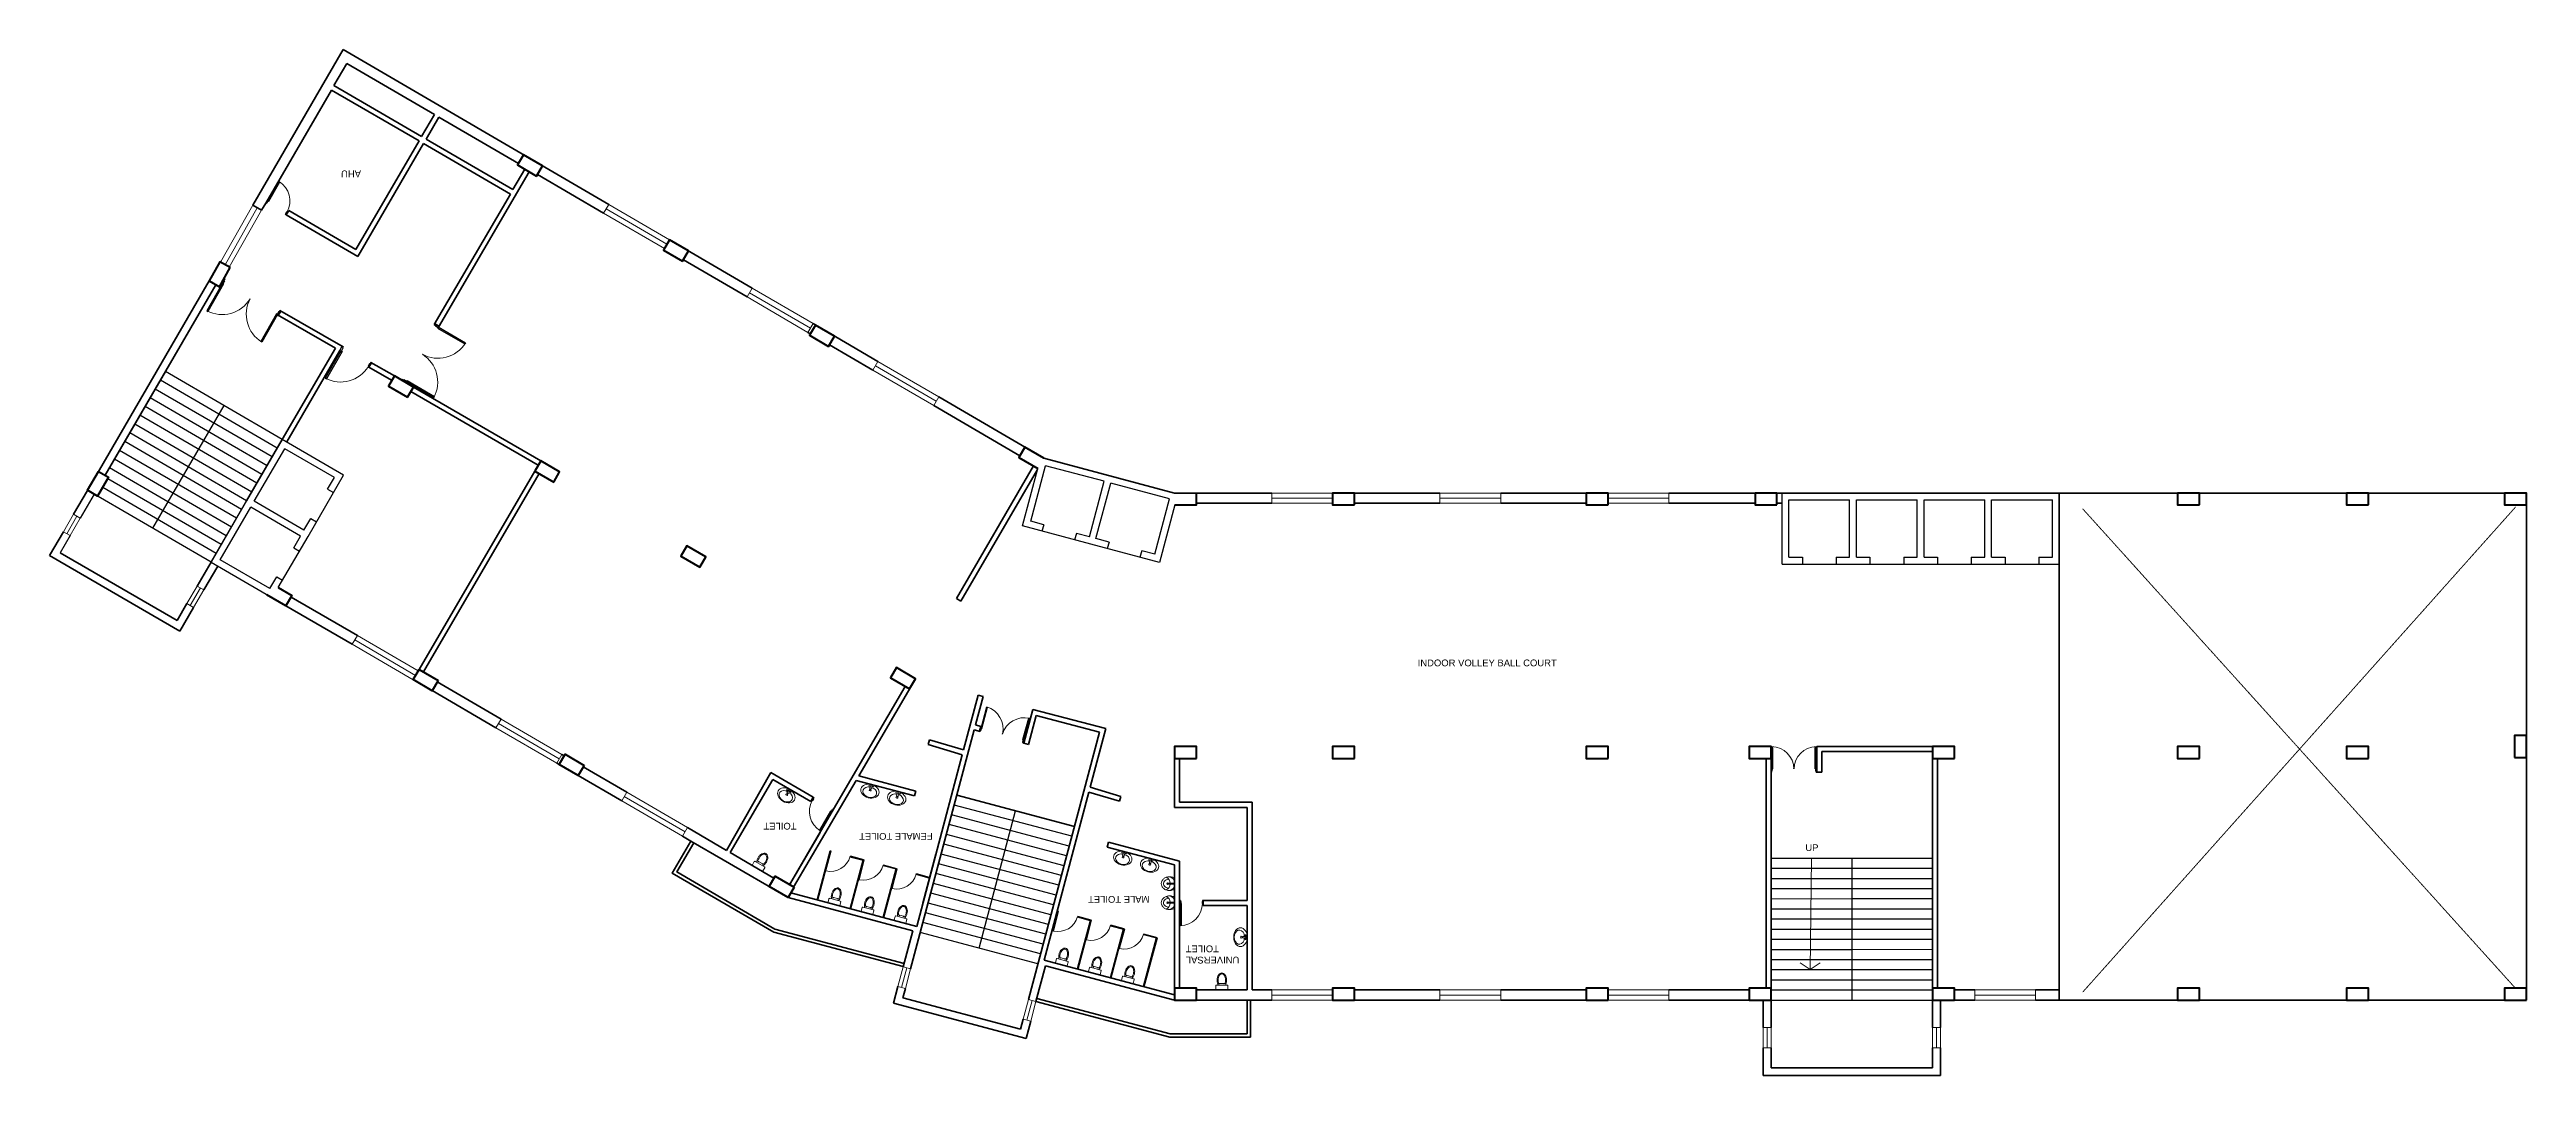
# Model space of a CAD drawing. Header units: millimetres. Extents: x 3079 to 579737, y 1565 to 1161826.
# Drawn here: x 3079 to 76365, y 583677 to 614027 of the extents above; entities that cross this region are included whole.
import ezdxf

# ---------------------------------------------------------------- set-up
doc = ezdxf.new("R2010")
doc.units = ezdxf.units.MM
doc.linetypes.add('DASHED2', pattern=[9.525, 6.35, -3.175])
for name, color, linetype, lineweight in [('1', 7, 'Continuous', 35), ('A_COL', 250, 'Continuous', 40), ('A_ELE1', 250, 'Continuous', 20), ('A_WIN-DOR', 250, 'Continuous', 30), ('ABOVE', 252, 'DASHED2', 9), ('DOOR', 250, 'Continuous', 15), ('IG-Area', 250, 'Continuous', 30), ('partition', 253, 'Continuous', 5), ('SILL', 251, 'Continuous', 18), ('TWOWHEELER', 250, 'Continuous', 9), ('WINDOW', 252, 'Continuous', 15)]:
    doc.layers.add(name, color=color, linetype=linetype, lineweight=lineweight)
doc.layers.add('FURNITURE', color=253, linetype='Continuous', lineweight=5, transparency=0.05)
doc.styles.get("Standard").update_dxf_attribs({"font": 'arial.ttf'})

msp = doc.modelspace()

# ---------------------------------------------------------------- linework, layer by layer
for p, q in [((6508, 604503), (4724, 601434)), ((9665, 601975), (6206, 603984)), ((9816, 602234), (6357, 604244)), ((9966, 602494), (6508, 604503)), ((9213, 601197), (5754, 603206)), ((9363, 601456), (5905, 603466)), ((9514, 601715), (6056, 603725)), ((8237, 603498), (6127, 599867)), ((8761, 600418), (5302, 602428)), ((8911, 600678), (5453, 602687)), ((9062, 600937), (5603, 602947)), ((7856, 598861), (9966, 602494)), ((9966, 602492), (8911, 600677)), ((8911, 600677), (9966, 602492)), ((11781, 601437), (9966, 602492)), ((8459, 599900), (5001, 601909)), ((8610, 600159), (5151, 602169)), ((9134, 600663), (10038, 602219)), ((11508, 601365), (10038, 602219)), ((32108, 600073), (32545, 601716)), ((32499, 601935), (34432, 601421)), ((32499, 601935), (32499, 601935)), ((34284, 601254), (32545, 601716)), ((8007, 599121), (4652, 601071)), ((8158, 599381), (4803, 601330)), ((8308, 599640), (4850, 601650)), ((10726, 599622), (11781, 601437)), ((11307, 601019), (11508, 601365)), ((11307, 601019), (11480, 600919)), ((31863, 599932), (32316, 601637)), ((33847, 599611), (34284, 601254)), ((34040, 599559), (34477, 601202)), ((36217, 600740), (34477, 601202)), ((4398, 600872), (3988, 600166)), ((7856, 598862), (4398, 600872)), ((8911, 600677), (7856, 598861)), ((8129, 598933), (9033, 600490)), ((10503, 599636), (9033, 600490)), ((10604, 599809), (9134, 600663)), ((35780, 599097), (36217, 600740)), ((36375, 600557), (35922, 598852)), ((36365, 600907), (36365, 600907)), ((53865, 600907), (58865, 600907)), ((56240, 600907), (54340, 600907)), ((54340, 598807), (54340, 600907)), ((54540, 600707), (56340, 600707)), ((54540, 599007), (54540, 600707)), ((58340, 600907), (56240, 600907)), ((56340, 599007), (56340, 600707)), ((56540, 600707), (58340, 600707)), ((56540, 599007), (56540, 600707)), ((60440, 600907), (58340, 600907)), ((58340, 599007), (58340, 600707)), ((58540, 600707), (60340, 600707)), ((58540, 599007), (58540, 600707)), ((60340, 599007), (60340, 600707)), ((62540, 600907), (60440, 600907)), ((60440, 600907), (62540, 600907)), ((60540, 600707), (62340, 600707)), ((60540, 599007), (60540, 600707)), ((62340, 599007), (62340, 600707)), ((62540, 598807), (62540, 600907)), ((3687, 599647), (3393, 599142)), ((9847, 598109), (10726, 599622)), ((10302, 599290), (10503, 599636)), ((10604, 599809), (10805, 600154)), ((10805, 600154), (10978, 600054)), ((33892, 599392), (31863, 599932)), ((32494, 599971), (32108, 600073)), ((32494, 599971), (32443, 599777)), ((33461, 599714), (33409, 599520)), ((33847, 599611), (33461, 599714)), ((34427, 599457), (34040, 599559)), ((7856, 598861), (9671, 597806)), ((9599, 598079), (8129, 598933)), ((10302, 599290), (10475, 599189)), ((35922, 598852), (33892, 599392)), ((34427, 599457), (34376, 599263)), ((35393, 599199), (35342, 599006)), ((35780, 599097), (35393, 599199)), ((54340, 598807), (56240, 598807)), ((54540, 599007), (54940, 599007)), ((54940, 599007), (54940, 598807)), ((55940, 599007), (56340, 599007)), ((55940, 599007), (55940, 598807)), ((56240, 598807), (58340, 598807)), ((56540, 599007), (56940, 599007)), ((56940, 599007), (56940, 598807)), ((57940, 599007), (58340, 599007)), ((57940, 599007), (57940, 598807)), ((58340, 598807), (60440, 598807)), ((58540, 599007), (58940, 599007)), ((58940, 599007), (58940, 598807)), ((59940, 599007), (60340, 599007)), ((59940, 599007), (59940, 598807)), ((60440, 598807), (62540, 598807)), ((60540, 599007), (60940, 599007)), ((60940, 599007), (60940, 598807)), ((61940, 599007), (62340, 599007)), ((61940, 599007), (61940, 598807)), ((9599, 598079), (9800, 598425)), ((9800, 598425), (9973, 598325)), ((9671, 597806), (9671, 597806)), ((33326, 590752), (29846, 591677)), ((33403, 591042), (29924, 591967)), ((30584, 587445), (31664, 591504)), ((33095, 589882), (29615, 590808)), ((33172, 590172), (29692, 591098)), ((33249, 590462), (29769, 591387)), ((32941, 589302), (29460, 590228)), ((33018, 589592), (29537, 590518)), ((54016, 590107), (58792, 590109)), ((56404, 590108), (56406, 585908)), ((32709, 588432), (29229, 589358)), ((32786, 588722), (29306, 589648)), ((32864, 589012), (29383, 589938)), ((54016, 589807), (56404, 589807)), ((54016, 589507), (56404, 589507)), ((56404, 589807), (58791, 589807)), ((56404, 589507), (58792, 589507)), ((32555, 587852), (29075, 588778)), ((32632, 588142), (29152, 589068)), ((54016, 589207), (56404, 589207)), ((54016, 588907), (56405, 588908)), ((54016, 588607), (56405, 588607)), ((56404, 589207), (58792, 589207)), ((56405, 588908), (58792, 588909)), ((56405, 588607), (58792, 588607)), ((32324, 586983), (28843, 587908)), ((32323, 586983), (28843, 587908)), ((32401, 587273), (28921, 588198)), ((32478, 587563), (28998, 588488)), ((54016, 588307), (56405, 588307)), ((54016, 588007), (56405, 588008)), ((56405, 588307), (58792, 588307)), ((56405, 588008), (58792, 588009)), ((54016, 587707), (56405, 587708)), ((54016, 587407), (56405, 587408)), ((54016, 587107), (56405, 587107)), ((56405, 587708), (58792, 587709)), ((56405, 587408), (58793, 587409)), ((56405, 587107), (58793, 587107)), ((54016, 586807), (56405, 586807)), ((54016, 586507), (56406, 586507)), ((56405, 586807), (58793, 586807)), ((56406, 586507), (58793, 586507)), ((54016, 586207), (56406, 586207)), ((54016, 585907), (58793, 585909)), ((56406, 586207), (58793, 586207))]:
    msp.add_line(p, q)
at = {"layer": '1'}
for p, q in [((11767, 614027), (9092, 609424)), ((11875, 613617), (11494, 612960)), ((19625, 609444), (11767, 614027)), ((14468, 612105), (11875, 613617)), ((11418, 612830), (9475, 609485)), ((14013, 611322), (11418, 612830)), ((14088, 611452), (11494, 612960)), ((14468, 612105), (14088, 611452)), ((14597, 612029), (14218, 611376)), ((16952, 610655), (14597, 612029)), ((14013, 611322), (12145, 608107)), ((14143, 611247), (12199, 607902)), ((16715, 609752), (14143, 611247)), ((16791, 609882), (14218, 611376)), ((17143, 610486), (16791, 609882)), ((17319, 610789), (17319, 610789)), ((17449, 610713), (17449, 610713)), ((16715, 609752), (14462, 605890)), ((17273, 610411), (14592, 605814)), ((19474, 609185), (17514, 610328)), ((9092, 609424), (9352, 609273)), ((9475, 609484), (9352, 609273)), ((10155, 609263), (10080, 609133)), ((12199, 607902), (10080, 609133)), ((12145, 608107), (10155, 609263)), ((23870, 606968), (21423, 608396)), ((23720, 606709), (21833, 607809)), ((7800, 607185), (4198, 600986)), ((7999, 607069), (4724, 601434)), ((8192, 607101), (8164, 607117)), ((8266, 607232), (8239, 607248)), ((11536, 605196), (9819, 606175)), ((9846, 606159), (9921, 606289)), ((11769, 605236), (9893, 606305)), ((14478, 605917), (14608, 605842)), ((25518, 605660), (25591, 605618)), ((27589, 604799), (25669, 605919)), ((9966, 602492), (11536, 605196)), ((10095, 602417), (11667, 605122)), ((11695, 605106), (11667, 605122)), ((13213, 604241), (12507, 604643)), ((13287, 604371), (12582, 604773)), ((27440, 604542), (26153, 605292)), ((13519, 604273), (13503, 604245)), ((13649, 604197), (13633, 604169)), ((13773, 603914), (17535, 601729)), ((13849, 604043), (17610, 601859)), ((29240, 603496), (31790, 602009)), ((32499, 601935), (29388, 603750)), ((32194, 601708), (29913, 597783)), ((32499, 601935), (32499, 601935)), ((36365, 600907), (32499, 601935)), ((4198, 600986), (3789, 600282)), ((14012, 595689), (17434, 601557)), ((14141, 595614), (17563, 601481)), ((32309, 601607), (30043, 597708)), ((4451, 600839), (4451, 600839)), ((36365, 600907), (39240, 600907)), ((36365, 600907), (36365, 600907)), ((37015, 600907), (39240, 600907)), ((37015, 600607), (39240, 600607)), ((41040, 600907), (44215, 600907)), ((41040, 600907), (41065, 600907)), ((41690, 600607), (44215, 600607)), ((46015, 600907), (49190, 600907)), ((46015, 600607), (48540, 600607)), ((48865, 600907), (48565, 600907)), ((48865, 600907), (49190, 600907)), ((50990, 600907), (53540, 600907)), ((50990, 600607), (53540, 600607)), ((53540, 600907), (76365, 600907)), ((54190, 600607), (54340, 600607)), ((62540, 600907), (62540, 585907)), ((76365, 600907), (76365, 585907)), ((76365, 600907), (76365, 585907)), ((3488, 599763), (3079, 599059)), ((3079, 599059), (6933, 596817)), ((3393, 599142), (6850, 597132)), ((7856, 598861), (7446, 598156)), ((8054, 598745), (7645, 598041)), ((7144, 597638), (6850, 597132)), ((7343, 597522), (6933, 596817)), ((12036, 596432), (10074, 597571)), ((12187, 596691), (10225, 597831)), ((29913, 597783), (30043, 597708)), ((14397, 595060), (14257, 595141)), ((16437, 594222), (14548, 595319)), ((26279, 591555), (28395, 595187)), ((27025, 592538), (28701, 595414)), ((16286, 593963), (14399, 595063)), ((30555, 594928), (30124, 593308)), ((30701, 594890), (30476, 594045)), ((30701, 594890), (30555, 594928)), ((31903, 593510), (32168, 594506)), ((34329, 593940), (32168, 594506)), ((30437, 593900), (28556, 586827)), ((30615, 593853), (30437, 593900)), ((30632, 594004), (30476, 594045)), ((30593, 593859), (30632, 594004)), ((34145, 593833), (32040, 585920)), ((32048, 593472), (32274, 594323)), ((34145, 593833), (32274, 594323)), ((33866, 592202), (34329, 593940)), ((18086, 592917), (18158, 592875)), ((18309, 593134), (18237, 593176)), ((30086, 593163), (28735, 588084)), ((29110, 593608), (29071, 593463)), ((30086, 593163), (29071, 593463)), ((30124, 593308), (29110, 593608)), ((32048, 593472), (31903, 593510)), ((37015, 593407), (36365, 593407)), ((36365, 593107), (36365, 591609)), ((36515, 593057), (36515, 591759)), ((53865, 593057), (53865, 586257)), ((54015, 593407), (54015, 586207)), ((58790, 593407), (55370, 593407)), ((55370, 592654), (55370, 593407)), ((58790, 593257), (55520, 593257)), ((55520, 592654), (55520, 593257)), ((58790, 593107), (58793, 586207)), ((58940, 593057), (58943, 586257)), ((18440, 592711), (18439, 592711)), ((18440, 592711), (18720, 592548)), ((18569, 592636), (18569, 592636)), ((20008, 591800), (18721, 592550)), ((18871, 592807), (20158, 592057)), ((23108, 590336), (24422, 592638)), ((23217, 590273), (24476, 592433)), ((24422, 592638), (25674, 591908)), ((24476, 592433), (25599, 591778)), ((25093, 589250), (26944, 592402)), ((26944, 592402), (28669, 591947)), ((27025, 592538), (28707, 592092)), ((34772, 591934), (33866, 592202)), ((55520, 592654), (55370, 592654)), ((24976, 589318), (26279, 591555)), ((25599, 591778), (25674, 591908)), ((26279, 591555), (26279, 591555)), ((28707, 592092), (28669, 591947)), ((33402, 591042), (29924, 591967)), ((32506, 587089), (33828, 592057)), ((34734, 591789), (33828, 592057)), ((34772, 591934), (34734, 591789)), ((36365, 591759), (36365, 591759)), ((36365, 591609), (38515, 591609)), ((36515, 591759), (38665, 591759)), ((38515, 588857), (38515, 591609)), ((38665, 586207), (38665, 591759)), ((21808, 590754), (22055, 590611)), ((21956, 591008), (23108, 590336)), ((24975, 589319), (25876, 590863)), ((25871, 590854), (25871, 590854)), ((22055, 590611), (23006, 590058)), ((23217, 590273), (24513, 589517)), ((25405, 590056), (25406, 590056)), ((25788, 588867), (26173, 590317)), ((25799, 588864), (26185, 590314)), ((26173, 590317), (26185, 590314)), ((26195, 590311), (26206, 590308)), ((26762, 590148), (27148, 590045)), ((26765, 590160), (27163, 590054)), ((26766, 588607), (27148, 590045)), ((26777, 588604), (27163, 590054)), ((27173, 590051), (27184, 590048)), ((28920, 588776), (29305, 590226)), ((34412, 590580), (34373, 590435)), ((34373, 590435), (36365, 589905)), ((34412, 590580), (36515, 590020)), ((36515, 588707), (36515, 590020)), ((27740, 589888), (28126, 589785)), ((27743, 589899), (28141, 589794)), ((27744, 588347), (28126, 589785)), ((27755, 588344), (28141, 589794)), ((28718, 589628), (28721, 589639)), ((28718, 589628), (29104, 589525)), ((28721, 589639), (29107, 589536)), ((36368, 586257), (36365, 589905)), ((24929, 588940), (28619, 587959)), ((25008, 589075), (28735, 588084)), ((25050, 589149), (25051, 589149)), ((32889, 588527), (32919, 588519)), ((32892, 588539), (32934, 588528)), ((32913, 588619), (32913, 588619)), ((32916, 588630), (32917, 588630)), ((36365, 588787), (36365, 588787)), ((36365, 588637), (36365, 588637)), ((36515, 586257), (36515, 588707)), ((37215, 588707), (37215, 588857)), ((37215, 588857), (38515, 588857)), ((37215, 588707), (38515, 588707)), ((38515, 586207), (38515, 588707)), ((28619, 587959), (28333, 586886)), ((33490, 588368), (33876, 588265)), ((33493, 588379), (33891, 588273)), ((33494, 586827), (33876, 588265)), ((33505, 586824), (33891, 588273)), ((34468, 588107), (34854, 588005)), ((34471, 588119), (34869, 588013)), ((34472, 586567), (34854, 588005)), ((34483, 586563), (34869, 588013)), ((35446, 587847), (35832, 587744)), ((35449, 587859), (35847, 587753)), ((32506, 587089), (36365, 586063)), ((35450, 586306), (35832, 587744)), ((35461, 586303), (35847, 587753)), ((28179, 586306), (28048, 585813)), ((32545, 586924), (32262, 585861)), ((32545, 586924), (36365, 585908)), ((31972, 584769), (28048, 585813)), ((28401, 586247), (28329, 585976)), ((31809, 585050), (28329, 585976)), ((32262, 585861), (36224, 584807)), ((32288, 585957), (36237, 584907)), ((38615, 585907), (36365, 585907)), ((38515, 585907), (36365, 585907)), ((36515, 585907), (36515, 585907)), ((38515, 586207), (37015, 586207)), ((38515, 584907), (38515, 585907)), ((38615, 584807), (38615, 585907)), ((39240, 585907), (38615, 585907)), ((39240, 586207), (38665, 586207)), ((44215, 586207), (41690, 586207)), ((44215, 585907), (41690, 585907)), ((48540, 586207), (46015, 586207)), ((48540, 586207), (46015, 586207)), ((46015, 585907), (48540, 585907)), ((49190, 585907), (48540, 585907)), ((49190, 586207), (49190, 586207)), ((49190, 586207), (49190, 586207)), ((53365, 586207), (50990, 586207)), ((53365, 586207), (50990, 586207)), ((50990, 585907), (53365, 585907)), ((54015, 585907), (53785, 585907)), ((53785, 585907), (53785, 585092)), ((53785, 585092), (53785, 585907)), ((54015, 585907), (54015, 585092)), ((58793, 585907), (58793, 585092)), ((59023, 585907), (59023, 585092)), ((60042, 586207), (59443, 586207)), ((60042, 585907), (59443, 585907)), ((62540, 586207), (61842, 586207)), ((61842, 585907), (62540, 585907)), ((76365, 585907), (62540, 585907)), ((31886, 585340), (31809, 585050)), ((32108, 585281), (31972, 584769)), ((38515, 584907), (36237, 584907)), ((38615, 584807), (36224, 584807)), ((53785, 584492), (53785, 583677)), ((53785, 583842), (53785, 584492)), ((54015, 584492), (54015, 583907)), ((58793, 584492), (58793, 583907)), ((59023, 584492), (59023, 583677)), ((53785, 583677), (59023, 583677)), ((54015, 583907), (58793, 583907))]:
    msp.add_line(p, q, dxfattribs=at)
for points in [[(22055, 590611), (21502, 589660), (24504, 587915), (28336, 586896)], [(22141, 590561), (21639, 589696), (24542, 588009), (28362, 586993)], [(23006, 590058), (23006, 590058), (24916, 588948)]]:
    msp.add_lwpolyline(points, dxfattribs=at)
at = {"layer": 'A_COL'}
for points in [[(17489, 610285), (17665, 610587), (17104, 610915), (16927, 610612)], [(21808, 607766), (21984, 608068), (21423, 608396), (21246, 608093)], [(8425, 607575), (8121, 607748), (7799, 607183), (8103, 607010)], [(26127, 605247), (26303, 605549), (25742, 605877), (25565, 605574)], [(13672, 603741), (13849, 604043), (13287, 604371), (13111, 604069)], [(17995, 601229), (18172, 601531), (17610, 601859), (17434, 601557)], [(4525, 601549), (4828, 601373), (4502, 600811), (4199, 600987)], [(41690, 600557), (41690, 600907), (41040, 600907), (41040, 600557)], [(49190, 600557), (49190, 600907), (48540, 600907), (48540, 600557)], [(54190, 600557), (54190, 600907), (53540, 600907), (53540, 600557)], [(66690, 600557), (66690, 600907), (66040, 600907), (66040, 600557)], [(71690, 600557), (71690, 600907), (71040, 600907), (71040, 600557)], [(76365, 600557), (76365, 600907), (75715, 600907), (75715, 600557)], [(22319, 598717), (22495, 599019), (21934, 599347), (21757, 599044)], [(14573, 595362), (14397, 595059), (13836, 595387), (14012, 595689)], [(28524, 595112), (28701, 595414), (28139, 595742), (27963, 595439)], [(76015, 593082), (76365, 593082), (76365, 593732), (76015, 593732)], [(18896, 592850), (18720, 592548), (18158, 592875), (18335, 593178)], [(37015, 593057), (37015, 593407), (36365, 593407), (36365, 593057)], [(41690, 593057), (41690, 593407), (41040, 593407), (41040, 593057)], [(49190, 593057), (49190, 593407), (48540, 593407), (48540, 593057)], [(54015, 593057), (54015, 593407), (53365, 593407), (53365, 593057)], [(59440, 593057), (59440, 593407), (58790, 593407), (58790, 593057)], [(66692, 593057), (66692, 593407), (66042, 593407), (66042, 593057)], [(71690, 593057), (71690, 593407), (71040, 593407), (71040, 593057)], [(25106, 589243), (24929, 588940), (24368, 589268), (24544, 589570)], [(37015, 585907), (37015, 586257), (36365, 586257), (36365, 585907)], [(41690, 585907), (41690, 586257), (41040, 586257), (41040, 585907)], [(49190, 585907), (49190, 586257), (48540, 586257), (48540, 585907)], [(54015, 585907), (54015, 586257), (53365, 586257), (53365, 585907)], [(59443, 585907), (59443, 586257), (58793, 586257), (58793, 585907)], [(66690, 585907), (66690, 586257), (66040, 586257), (66040, 585907)], [(71690, 585907), (71690, 586257), (71040, 586257), (71040, 585907)], [(76365, 585907), (76365, 586257), (75715, 586257), (75715, 585907)]]:
    msp.add_lwpolyline(points, close=True, dxfattribs=at)
for points in [[(32499, 601935), (32499, 601935), (31938, 602263), (31762, 601960), (32316, 601637)], [(36365, 600907), (36365, 600907), (36365, 600907)], [(36375, 600557), (37015, 600557), (37015, 600907)], [(9847, 598109), (10250, 597874), (10074, 597571), (9512, 597899)]]:
    msp.add_lwpolyline(points, dxfattribs=at)
at = {"layer": 'A_ELE1', "transparency": 33554687}
for centre, radius, start, end in [((9514, 609549), 676, 331.58457, 58.10036), ((8187, 607153), 966, 242.06647, 328.58227), ((9865, 606197), 966, 152.06668, 238.58243), ((9865, 606197), 966, 152.06664, 152.06668), ((14570, 605861), 966, 241.49307, 328.00883), ((11690, 605157), 966, 242.06647, 328.58227), ((13598, 604193), 966, 331.49287, 58.00866), ((14570, 605861), 966, 241.49303, 241.49307), ((30614, 593931), 676, 346.84668, 73.36248), ((31920, 593584), 676, 76.84654, 163.36234), ((54017, 592729), 676, 1.74219, 88.25798), ((55369, 592729), 676, 91.74205, 178.25784), ((26239, 591491), 676, 151.51862, 238.03441), ((36517, 588782), 676, 271.74202, 358.25781)]:
    msp.add_arc(centre, radius, start, end, dxfattribs=at)
at = {"layer": 'A_WIN-DOR', "transparency": 33554687}
for p, q in [((9542, 609557), (9872, 610123)), ((9565, 609544), (9893, 610110)), ((9528, 609576), (9475, 609485)), ((9494, 609474), (9510, 609501)), ((9510, 609501), (9519, 609497)), ((9519, 609497), (9551, 609552)), ((9547, 609565), (9528, 609576)), ((9547, 609565), (9559, 609584)), ((10061, 609145), (10077, 609172)), ((10069, 609177), (10101, 609232)), ((10077, 609172), (10069, 609177)), ((10109, 609228), (10114, 609235)), ((10114, 609235), (10133, 609224)), ((8198, 607113), (7735, 606299)), ((8230, 607095), (7767, 606282)), ((8164, 607117), (8239, 607248)), ((8192, 607101), (8164, 607117)), ((8192, 607101), (8176, 607073)), ((8256, 607185), (8210, 607106)), ((8239, 607248), (8266, 607232)), ((8266, 607232), (8244, 607192)), ((8244, 607192), (8256, 607185)), ((9012, 606649), (9012, 606649)), ((9012, 606649), (9012, 606649)), ((9793, 606204), (9330, 605391)), ((9825, 606186), (9361, 605373)), ((9819, 606175), (9802, 606146)), ((9858, 606272), (9813, 606193)), ((9819, 606175), (9846, 606159)), ((9846, 606159), (9921, 606289)), ((9870, 606265), (9858, 606272)), ((9893, 606305), (9870, 606265)), ((9921, 606289), (9893, 606305)), ((14478, 605917), (14462, 605890)), ((14462, 605890), (14502, 605867)), ((14608, 605842), (14478, 605917)), ((14502, 605867), (14495, 605855)), ((14495, 605855), (14574, 605809)), ((14562, 605789), (15370, 605318)), ((14581, 605821), (15389, 605349)), ((14592, 605814), (14608, 605842)), ((14592, 605814), (14620, 605798)), ((11701, 605117), (11237, 604304)), ((11733, 605099), (11270, 604286)), ((11667, 605122), (11741, 605252)), ((11695, 605106), (11667, 605122)), ((11695, 605106), (11678, 605077)), ((11758, 605189), (11713, 605110)), ((11741, 605252), (11769, 605236)), ((11769, 605236), (11746, 605196)), ((11746, 605196), (11758, 605189)), ((12547, 604740), (12502, 604660)), ((12514, 604653), (12508, 604642)), ((12508, 604642), (12536, 604626)), ((12536, 604626), (12610, 604757)), ((12559, 604733), (12547, 604740)), ((12582, 604773), (12559, 604733)), ((14109, 605012), (14109, 605012)), ((14109, 605012), (14109, 605012)), ((13503, 604245), (13519, 604273)), ((13633, 604169), (13503, 604245)), ((13519, 604273), (13559, 604249)), ((13559, 604249), (13566, 604261)), ((13566, 604261), (13645, 604215)), ((13649, 604197), (13633, 604169)), ((13638, 604203), (14446, 603732)), ((13649, 604197), (13677, 604180)), ((13656, 604235), (14464, 603764)), ((30639, 593946), (30808, 594579)), ((30664, 593939), (30832, 594572)), ((30620, 593960), (30593, 593859)), ((30615, 593853), (30623, 593884)), ((30642, 593954), (30620, 593960)), ((30623, 593884), (30632, 593881)), ((30632, 593881), (30649, 593943)), ((30642, 593954), (30648, 593977)), ((31273, 593777), (31275, 593786)), ((31273, 593777), (31273, 593777)), ((31275, 593786), (31275, 593786)), ((31881, 593615), (32049, 594248)), ((31906, 593609), (32074, 594242)), ((31908, 593618), (31914, 593640)), ((31880, 593549), (31897, 593611)), ((31889, 593547), (31880, 593549)), ((31881, 593516), (31889, 593547)), ((31930, 593612), (31903, 593510)), ((31908, 593618), (31930, 593612)), ((54038, 592750), (54038, 593405)), ((54063, 592750), (54063, 593404)), ((55322, 592750), (55322, 593404)), ((55348, 592750), (55348, 593405)), ((54015, 592759), (54015, 592654)), ((54038, 592759), (54015, 592759)), ((54038, 592759), (54038, 592782)), ((54038, 592654), (54038, 592686)), ((54038, 592686), (54047, 592686)), ((54047, 592686), (54047, 592750)), ((54693, 592750), (54693, 592759)), ((54693, 592759), (54693, 592759)), ((54693, 592750), (54693, 592750)), ((55338, 592686), (55338, 592750)), ((55348, 592686), (55338, 592686)), ((55348, 592759), (55348, 592782)), ((55348, 592759), (55370, 592759)), ((55348, 592654), (55348, 592686)), ((55370, 592759), (55370, 592654)), ((25641, 591805), (25621, 591817)), ((25645, 591813), (25641, 591805)), ((25686, 591864), (25654, 591808)), ((25694, 591896), (25677, 591868)), ((25677, 591868), (25686, 591864)), ((26189, 591496), (25860, 590930)), ((26211, 591483), (25882, 590917)), ((26207, 591475), (26195, 591456)), ((26235, 591543), (26203, 591488)), ((26207, 591475), (26226, 591464)), ((26226, 591464), (26279, 591555)), ((26244, 591539), (26235, 591543)), ((26260, 591566), (26244, 591539)), ((36515, 588752), (36515, 588857)), ((36537, 588752), (36515, 588752)), ((36537, 588857), (36537, 588825)), ((36537, 588825), (36547, 588825)), ((36537, 588761), (36537, 588106)), ((36537, 588752), (36537, 588729)), ((36547, 588825), (36547, 588761)), ((36563, 588761), (36563, 588106)), ((37193, 588825), (37183, 588825)), ((37183, 588825), (37183, 588761)), ((37193, 588857), (37193, 588825)), ((37193, 588761), (37193, 588752)), ((37193, 588752), (37215, 588752))]:
    msp.add_line(p, q, dxfattribs=at)
at = {"layer": 'A_WIN-DOR'}
for p, q in [((9494, 609474), (9475, 609485)), ((10080, 609133), (10061, 609145)), ((10133, 609224), (10080, 609133)), ((7735, 606299), (7767, 606282)), ((9361, 605373), (9330, 605391)), ((15389, 605349), (15370, 605318)), ((12610, 604757), (12582, 604773)), ((11237, 604304), (11270, 604286)), ((14446, 603732), (14464, 603764)), ((30615, 593853), (30593, 593859)), ((31881, 593516), (31903, 593510)), ((54038, 592654), (54015, 592654)), ((55348, 592654), (55370, 592654)), ((25621, 591817), (25674, 591907)), ((25674, 591907), (25694, 591896)), ((26260, 591566), (26279, 591555)), ((36537, 588857), (36515, 588857)), ((37215, 588857), (37193, 588857)), ((37215, 588752), (37215, 588857))]:
    msp.add_line(p, q, dxfattribs=at)
at = {"layer": 'A_WIN-DOR', "transparency": 33554687}
for points in [[(9542, 609557), (9565, 609544)], [(10109, 609228), (10101, 609232)], [(8198, 607113), (8230, 607095)], [(9012, 606649), (9012, 606649)], [(9825, 606186), (9793, 606204)], [(14581, 605821), (14562, 605789)], [(11701, 605117), (11733, 605099)], [(12514, 604653), (12502, 604660)], [(14109, 605012), (14109, 605012)], [(13638, 604203), (13656, 604235)], [(30639, 593946), (30664, 593939)], [(31273, 593777), (31273, 593777)], [(31906, 593609), (31881, 593615)], [(54038, 592750), (54063, 592750)], [(54693, 592750), (54693, 592750)], [(55348, 592750), (55322, 592750)], [(25645, 591813), (25654, 591808)], [(26211, 591483), (26189, 591496)], [(36537, 588761), (36563, 588761)], [(37193, 588761), (37183, 588761)]]:
    msp.add_lwpolyline(points, dxfattribs=at)
at = {"layer": 'ABOVE', "ltscale": 0.25}
for p, q in [((76040, 600491), (63235, 586141)), ((76040, 586257), (63235, 600441))]:
    msp.add_line(p, q, dxfattribs=at)
at = {"layer": 'DOOR'}
for p, q in [((26195, 590311), (26040, 589731)), ((26206, 590308), (26052, 589728)), ((26195, 590311), (26206, 590308)), ((27173, 590051), (27018, 589471)), ((27184, 590048), (27030, 589468)), ((27173, 590051), (27184, 590048)), ((26040, 589731), (26052, 589728)), ((27018, 589471), (27030, 589468)), ((28149, 589787), (27995, 589207)), ((28161, 589784), (28007, 589204)), ((28149, 589787), (28161, 589784)), ((27995, 589207), (28007, 589204)), ((32923, 588531), (32768, 587951)), ((32934, 588528), (32780, 587948)), ((32923, 588531), (32934, 588528)), ((32768, 587951), (32780, 587948)), ((33901, 588271), (33746, 587691)), ((33912, 588268), (33758, 587688)), ((33901, 588271), (33912, 588268)), ((34879, 588011), (34724, 587431)), ((34890, 588007), (34736, 587428)), ((34879, 588011), (34890, 588007)), ((33746, 587691), (33758, 587688)), ((34724, 587431), (34736, 587428))]:
    msp.add_line(p, q, dxfattribs=at)
at = {"layer": 'FURNITURE'}
for p, q in [((27359, 592196), (27290, 592214)), ((27322, 592236), (27330, 592263)), ((27366, 592224), (27322, 592236)), ((27330, 592263), (27461, 592228)), ((27372, 592244), (27349, 592160)), ((27415, 592233), (27372, 592244)), ((27415, 592233), (27392, 592148)), ((27471, 592166), (27402, 592184)), ((27453, 592201), (27409, 592213)), ((27461, 592228), (27453, 592201)), ((24913, 592064), (24851, 592100)), ((24888, 592113), (24902, 592137)), ((24927, 592090), (24888, 592113)), ((24938, 592108), (24894, 592032)), ((24902, 592137), (25019, 592069)), ((24976, 592085), (24932, 592010)), ((24976, 592085), (24938, 592108)), ((25013, 592006), (24951, 592042)), ((25005, 592044), (24966, 592067)), ((25019, 592069), (25005, 592044)), ((28150, 591985), (28081, 592004)), ((28114, 592025), (28121, 592052)), ((28158, 592014), (28114, 592025)), ((28121, 592052), (28252, 592017)), ((28163, 592034), (28141, 591949)), ((28206, 592022), (28163, 592034)), ((28206, 592022), (28184, 591938)), ((28262, 591956), (28193, 591974)), ((28245, 591990), (28201, 592002)), ((28252, 592017), (28245, 591990)), ((23929, 590004), (23874, 589910)), ((24233, 589847), (23953, 590010)), ((24201, 589924), (24036, 590020)), ((24051, 589993), (24059, 590007)), ((24057, 589989), (24051, 589993)), ((24065, 590003), (24057, 589989)), ((24059, 590007), (24065, 590003)), ((34839, 590214), (34770, 590232)), ((34802, 590254), (34810, 590281)), ((34847, 590242), (34802, 590254)), ((34810, 590281), (34941, 590246)), ((34852, 590262), (34829, 590178)), ((34895, 590251), (34852, 590262)), ((34895, 590251), (34872, 590167)), ((34951, 590184), (34882, 590203)), ((34933, 590219), (34889, 590231)), ((34941, 590246), (34933, 590219)), ((35631, 590003), (35562, 590022)), ((35594, 590043), (35601, 590070)), ((35638, 590032), (35594, 590043)), ((35601, 590070), (35732, 590035)), ((35643, 590052), (35621, 589967)), ((35686, 590040), (35643, 590052)), ((35686, 590040), (35664, 589956)), ((35742, 589974), (35673, 589992)), ((35725, 590009), (35681, 590020)), ((35732, 590035), (35725, 590009)), ((23881, 589886), (24161, 589722)), ((24172, 589941), (24164, 589927)), ((24164, 589927), (24170, 589923)), ((24170, 589923), (24179, 589937)), ((24179, 589937), (24172, 589941)), ((24185, 589729), (24240, 589822)), ((36239, 589364), (36179, 589364)), ((36239, 589340), (36179, 589340)), ((36355, 589364), (36257, 589364)), ((36258, 589357), (36257, 589357)), ((36258, 589347), (36257, 589347)), ((36355, 589364), (36258, 589364)), ((36355, 589340), (36258, 589340)), ((36355, 589340), (36258, 589340)), ((36355, 589527), (36355, 589177)), ((36366, 589357), (36355, 589357)), ((36366, 589347), (36355, 589347)), ((36366, 589357), (36366, 589347)), ((26141, 588904), (26113, 588799)), ((26126, 588777), (26439, 588694)), ((26476, 588833), (26163, 588917)), ((26425, 588899), (26240, 588948)), ((26262, 588926), (26266, 588941)), ((26268, 588924), (26262, 588926)), ((26266, 588941), (26273, 588940)), ((26273, 588940), (26268, 588924)), ((26393, 588908), (26389, 588892)), ((26389, 588892), (26395, 588890)), ((26399, 588906), (26393, 588908)), ((26395, 588890), (26399, 588906)), ((26461, 588707), (26489, 588811)), ((27119, 588644), (27091, 588539)), ((27104, 588517), (27417, 588434)), ((27454, 588573), (27141, 588656)), ((27403, 588639), (27218, 588688)), ((27240, 588666), (27244, 588681)), ((27246, 588664), (27240, 588666)), ((27244, 588681), (27251, 588679)), ((27251, 588679), (27246, 588664)), ((27371, 588647), (27367, 588632)), ((27367, 588632), (27373, 588630)), ((27377, 588646), (27371, 588647)), ((27373, 588630), (27377, 588646)), ((27439, 588447), (27467, 588551)), ((36239, 588799), (36179, 588799)), ((36239, 588775), (36179, 588775)), ((36355, 588799), (36257, 588799)), ((36258, 588792), (36257, 588792)), ((36258, 588782), (36257, 588782)), ((36355, 588799), (36258, 588799)), ((36355, 588775), (36258, 588775)), ((36355, 588775), (36258, 588775)), ((36355, 588962), (36355, 588612)), ((36366, 588792), (36355, 588792)), ((36366, 588782), (36355, 588782)), ((36366, 588792), (36366, 588782)), ((28097, 588383), (28069, 588279)), ((28082, 588257), (28395, 588174)), ((28432, 588313), (28119, 588396)), ((28381, 588379), (28196, 588428)), ((28218, 588405), (28222, 588421)), ((28224, 588404), (28218, 588405)), ((28222, 588421), (28229, 588419)), ((28229, 588419), (28224, 588404)), ((28349, 588387), (28344, 588372)), ((28344, 588372), (28351, 588370)), ((28355, 588386), (28349, 588387)), ((28351, 588370), (28355, 588386)), ((28417, 588187), (28445, 588291)), ((38471, 587791), (38384, 587791)), ((38421, 587791), (38421, 587862)), ((38451, 587791), (38451, 587836)), ((38451, 587836), (38479, 587836)), ((38471, 587746), (38471, 587791)), ((38479, 587836), (38479, 587701)), ((32869, 587123), (32841, 587019)), ((33204, 587053), (32891, 587136)), ((33153, 587119), (32968, 587168)), ((32990, 587145), (32994, 587161)), ((32996, 587143), (32990, 587145)), ((32994, 587161), (33001, 587159)), ((33001, 587159), (32996, 587143)), ((33121, 587127), (33116, 587112)), ((33116, 587112), (33123, 587110)), ((33127, 587125), (33121, 587127)), ((33123, 587110), (33127, 587125)), ((33189, 586926), (33217, 587031)), ((38471, 587746), (38384, 587746)), ((38421, 587675), (38421, 587746)), ((38451, 587701), (38451, 587746)), ((38479, 587701), (38451, 587701)), ((32854, 586997), (33167, 586914)), ((33847, 586863), (33819, 586759)), ((33832, 586737), (34145, 586653)), ((34182, 586793), (33869, 586876)), ((34131, 586858), (33946, 586908)), ((33968, 586885), (33972, 586901)), ((33974, 586883), (33968, 586885)), ((33972, 586901), (33979, 586899)), ((33979, 586899), (33974, 586883)), ((34099, 586867), (34094, 586851)), ((34094, 586851), (34101, 586850)), ((34105, 586865), (34099, 586867)), ((34101, 586850), (34105, 586865)), ((34167, 586666), (34195, 586771)), ((34825, 586603), (34797, 586499)), ((34810, 586477), (35123, 586393)), ((35160, 586532), (34847, 586616)), ((35109, 586598), (34924, 586647)), ((34946, 586625), (34950, 586641)), ((34952, 586623), (34946, 586625)), ((34950, 586641), (34957, 586639)), ((34957, 586639), (34952, 586623)), ((35077, 586607), (35072, 586591)), ((35072, 586591), (35079, 586589)), ((35083, 586605), (35077, 586607)), ((35079, 586589), (35083, 586605)), ((35145, 586406), (35173, 586510)), ((37585, 586333), (37585, 586225)), ((37927, 586351), (37603, 586351)), ((37861, 586401), (37669, 586401)), ((37696, 586385), (37696, 586402)), ((37696, 586402), (37703, 586402)), ((37703, 586385), (37696, 586385)), ((37703, 586402), (37703, 586385)), ((37827, 586402), (37827, 586385)), ((37834, 586402), (37827, 586402)), ((37827, 586385), (37834, 586385)), ((37834, 586385), (37834, 586402)), ((37945, 586225), (37945, 586333)), ((37603, 586207), (37927, 586207))]:
    msp.add_line(p, q, dxfattribs=at)
for centre, radius in [((36159, 589352), 23.7), ((36249, 589352), 14.9), ((36159, 588787), 23.7), ((36249, 588787), 14.9)]:
    msp.add_circle(centre, radius, dxfattribs=at)
for centre, radius, start, end in [((23944, 589994), 18, 59.74807, 149.74807), ((24237, 589983), 233, 164.8212, 180.65149), ((24330, 589958), 330, 149.74807, 164.8212), ((24237, 589983), 204, 164.8212, 169.57209), ((24330, 589958), 301, 149.74807, 164.8212), ((24330, 589958), 330, 134.67493, 149.74807), ((24330, 589958), 301, 134.67493, 149.74807), ((24262, 590027), 233, 116.71652, 134.67493), ((24262, 590027), 204, 116.71652, 134.67493), ((24230, 590090), 162, 92.24784, 116.71652), ((24230, 590090), 134, 92.24784, 116.71652), ((24002, 590149), 301, 314.67493, 329.74807), ((24228, 590159), 93.1, 59.74807, 92.24784), ((24228, 590159), 64.3, 59.74807, 92.24784), ((24002, 590149), 330, 314.67493, 329.74807), ((24228, 590159), 64.3, 27.24829, 59.74807), ((24002, 590149), 301, 329.74807, 344.8212), ((24228, 590159), 93.1, 27.24829, 59.74807), ((24166, 590127), 134, 2.77961, 27.24829), ((24002, 590149), 330, 329.74807, 344.8212), ((24096, 590124), 204, 344.8212, 2.77961), ((24166, 590127), 162, 2.77961, 27.24829), ((24096, 590124), 233, 344.8212, 2.77961), ((23890, 589901), 18, 149.74807, 239.74807), ((24170, 589738), 18, 239.74807, 329.74807), ((24070, 590080), 233, 298.84464, 314.67493), ((24070, 590080), 204, 309.92404, 314.67493), ((24224, 589831), 18, 329.74807, 59.74807), ((26388, 589133), 93.1, 75.1045, 107.60427), ((36147, 589352), 173, 153.89958, 180.04768), ((36147, 589352), 173, 180.04768, 206.19578), ((36180, 589336), 210, 130.20272, 153.89958), ((36180, 589368), 210, 206.19578, 229.89264), ((36147, 589352), 108, 153.89958, 180.04768), ((36147, 589352), 108, 180.04768, 206.19578), ((36201, 589310), 243, 109.31122, 130.20272), ((36180, 589336), 145, 130.20272, 153.89958), ((36180, 589368), 145, 206.19578, 229.89264), ((36201, 589310), 178, 109.31122, 130.20272), ((36201, 589394), 178, 229.89264, 250.78414), ((36040, 589356), 199, 2.26305, 66.69199), ((36040, 589348), 199, 293.40337, 357.83231), ((36215, 589270), 285, 90.04768, 109.31122), ((36215, 589270), 220, 97.0617, 109.31122), ((36215, 589434), 220, 250.78414, 263.03366), ((36159, 589352), 14.1, 90.04768, 270.04768), ((36159, 589352), 14.1, 270.04768, 90.04768), ((36169, 589377), 229, 274.88687, 324.67251), ((36168, 589326), 229, 35.51972, 83.89207), ((36215, 589270), 285, 70.78414, 90.04768), ((36249, 589352), 10, 90.04768, 270.04768), ((36249, 589352), 10, 90.04768, 270.04768), ((36249, 589352), 10, 270.04768, 90.04768), ((36249, 589352), 10, 270.04768, 90.04768), ((36194, 589035), 517, 71.83917, 77.08142), ((26131, 588795), 18, 165.1045, 255.1045), ((26158, 588899), 18, 75.1045, 165.1045), ((26540, 588966), 330, 165.1045, 180.17764), ((26443, 588966), 233, 180.17764, 196.00792), ((26540, 588966), 330, 150.03136, 165.1045), ((26540, 588966), 301, 165.1045, 180.17764), ((26443, 588966), 204, 180.17764, 184.92852), ((26540, 588966), 301, 150.03136, 165.1045), ((26456, 589014), 233, 132.07295, 150.03136), ((26456, 589014), 204, 132.07295, 150.03136), ((26409, 589067), 162, 107.60427, 132.07295), ((26409, 589067), 134, 107.60427, 132.07295), ((26388, 589133), 64.3, 75.1045, 107.60427), ((26388, 589133), 64.3, 42.60472, 75.1045), ((26388, 589133), 93.1, 42.60472, 75.1045), ((26257, 589015), 233, 314.20107, 330.03136), ((26257, 589015), 204, 325.28047, 330.03136), ((26173, 589064), 301, 330.03136, 345.1045), ((26337, 589086), 134, 18.13605, 42.60472), ((26444, 588711), 18, 255.1045, 345.1045), ((26337, 589086), 162, 18.13605, 42.60472), ((26173, 589064), 330, 330.03136, 345.1045), ((26270, 589064), 204, 0.17764, 18.13605), ((26173, 589064), 301, 345.1045, 0.17764), ((26471, 588816), 18, 345.1045, 75.1045), ((26270, 589064), 233, 0.17764, 18.13605), ((26173, 589064), 330, 345.1045, 0.17764), ((27109, 588535), 18, 165.1045, 255.1045), ((27136, 588639), 18, 75.1045, 165.1045), ((27518, 588706), 330, 165.1045, 180.17764), ((27421, 588706), 233, 180.17764, 196.00792), ((27518, 588706), 330, 150.03136, 165.1045), ((27518, 588706), 301, 165.1045, 180.17764), ((27421, 588706), 204, 180.17764, 184.92852), ((27518, 588706), 301, 150.03136, 165.1045), ((27434, 588754), 233, 132.07295, 150.03136), ((27434, 588754), 204, 132.07295, 150.03136), ((27387, 588807), 162, 107.60427, 132.07295), ((27387, 588807), 134, 107.60427, 132.07295), ((27366, 588873), 93.1, 75.1045, 107.60427), ((27366, 588873), 64.3, 75.1045, 107.60427), ((27366, 588873), 64.3, 42.60472, 75.1045), ((27366, 588873), 93.1, 42.60472, 75.1045), ((27235, 588755), 233, 314.20107, 330.03136), ((27235, 588755), 204, 325.28047, 330.03136), ((27151, 588803), 301, 330.03136, 345.1045), ((27315, 588826), 134, 18.13605, 42.60472), ((27315, 588826), 162, 18.13605, 42.60472), ((27151, 588803), 330, 330.03136, 345.1045), ((27248, 588804), 204, 0.17764, 18.13605), ((27151, 588803), 301, 345.1045, 0.17764), ((27449, 588556), 18, 345.1045, 75.1045), ((27248, 588804), 233, 0.17764, 18.13605), ((27151, 588803), 330, 345.1045, 0.17764), ((28496, 588446), 330, 165.1045, 180.17764), ((28496, 588446), 330, 150.03136, 165.1045), ((28496, 588446), 301, 165.1045, 180.17764), ((28496, 588446), 301, 150.03136, 165.1045), ((28412, 588494), 233, 132.07295, 150.03136), ((28412, 588494), 204, 132.07295, 150.03136), ((28365, 588546), 162, 107.60427, 132.07295), ((28365, 588546), 134, 107.60427, 132.07295), ((28344, 588612), 93.1, 75.1045, 107.60427), ((28344, 588612), 64.3, 75.1045, 107.60427), ((28344, 588612), 64.3, 42.60472, 75.1045), ((28344, 588612), 93.1, 42.60472, 75.1045), ((28293, 588566), 134, 18.13605, 42.60472), ((28293, 588566), 162, 18.13605, 42.60472), ((28226, 588544), 204, 0.17764, 18.13605), ((28129, 588543), 301, 345.1045, 0.17764), ((28226, 588544), 233, 0.17764, 18.13605), ((28129, 588543), 330, 345.1045, 0.17764), ((36147, 588787), 173, 153.89958, 180.04768), ((36147, 588787), 173, 180.04768, 206.19578), ((36180, 588771), 210, 130.20272, 153.89958), ((36180, 588803), 210, 206.19578, 229.89264), ((36147, 588787), 108, 153.89958, 180.04768), ((36147, 588787), 108, 180.04768, 206.19578), ((36201, 588745), 243, 109.31122, 130.20272), ((36201, 589394), 243, 229.89264, 250.78414), ((36201, 588829), 243, 229.89264, 250.78414), ((36180, 588771), 145, 130.20272, 153.89958), ((36180, 588803), 145, 206.19578, 229.89264), ((36201, 588745), 178, 109.31122, 130.20272), ((36201, 588829), 178, 229.89264, 250.78414), ((36040, 588791), 199, 2.26305, 66.69199), ((36040, 588783), 199, 293.40337, 357.83231), ((36215, 589434), 285, 250.78414, 270.04768), ((36215, 588705), 285, 90.04768, 109.31122), ((36215, 588869), 285, 250.78414, 270.04768), ((36215, 588705), 220, 97.0617, 109.31122), ((36215, 588869), 220, 250.78414, 263.03366), ((36159, 588787), 14.1, 90.04768, 270.04768), ((36159, 588787), 14.1, 270.04768, 90.04768), ((36169, 588812), 229, 274.88687, 324.67251), ((36168, 588761), 229, 35.51972, 83.89207), ((36215, 589434), 285, 270.04768, 289.31122), ((36215, 588705), 285, 70.78414, 90.04768), ((36215, 588869), 285, 270.04768, 289.31122), ((36249, 588787), 10, 90.04768, 270.04768), ((36249, 588787), 10, 90.04768, 270.04768), ((36249, 588787), 10, 270.04768, 90.04768), ((36249, 588787), 10, 270.04768, 90.04768), ((36194, 588470), 517, 71.83917, 77.08142), ((36193, 589668), 517, 283.01394, 288.25618), ((36193, 589103), 517, 283.01394, 288.25618), ((27422, 588451), 18, 255.1045, 345.1045), ((28087, 588274), 18, 165.1045, 255.1045), ((28114, 588379), 18, 75.1045, 165.1045), ((28399, 588445), 233, 180.17764, 196.00792), ((28399, 588445), 204, 180.17764, 184.92852), ((28213, 588495), 233, 314.20107, 330.03136), ((28213, 588495), 204, 325.28047, 330.03136), ((28129, 588543), 301, 330.03136, 345.1045), ((28400, 588191), 18, 255.1045, 345.1045), ((28129, 588543), 330, 330.03136, 345.1045), ((28427, 588296), 18, 345.1045, 75.1045), ((32886, 587119), 18, 75.1045, 165.1045), ((33268, 587186), 330, 165.1045, 180.17764), ((33171, 587185), 233, 180.17764, 196.00792), ((33268, 587186), 330, 150.03136, 165.1045), ((33268, 587186), 301, 165.1045, 180.17764), ((33171, 587185), 204, 180.17764, 184.92852), ((33268, 587186), 301, 150.03136, 165.1045), ((33184, 587234), 233, 132.07295, 150.03136), ((33184, 587234), 204, 132.07295, 150.03136), ((33137, 587286), 162, 107.60427, 132.07295), ((33137, 587286), 134, 107.60427, 132.07295), ((33116, 587352), 93.1, 75.1045, 107.60427), ((33116, 587352), 64.3, 75.1045, 107.60427), ((33116, 587352), 64.3, 42.60472, 75.1045), ((33116, 587352), 93.1, 42.60472, 75.1045), ((32985, 587235), 233, 314.20107, 330.03136), ((32985, 587235), 204, 325.28047, 330.03136), ((32901, 587283), 301, 330.03136, 345.1045), ((33065, 587305), 134, 18.13605, 42.60472), ((33065, 587305), 162, 18.13605, 42.60472), ((32901, 587283), 330, 330.03136, 345.1045), ((32998, 587283), 204, 0.17764, 18.13605), ((32901, 587283), 301, 345.1045, 0.17764), ((33199, 587035), 18, 345.1045, 75.1045), ((32998, 587283), 233, 0.17764, 18.13605), ((32901, 587283), 330, 345.1045, 0.17764), ((34246, 586925), 330, 150.03136, 165.1045), ((34246, 586925), 301, 150.03136, 165.1045), ((34162, 586974), 233, 132.07295, 150.03136), ((34162, 586974), 204, 132.07295, 150.03136), ((34115, 587026), 162, 107.60427, 132.07295), ((34115, 587026), 134, 107.60427, 132.07295), ((34094, 587092), 93.1, 75.1045, 107.60427), ((34094, 587092), 64.3, 75.1045, 107.60427), ((34094, 587092), 64.3, 42.60472, 75.1045), ((34094, 587092), 93.1, 42.60472, 75.1045), ((34043, 587045), 134, 18.13605, 42.60472), ((34043, 587045), 162, 18.13605, 42.60472), ((33976, 587023), 204, 0.17764, 18.13605), ((33976, 587023), 233, 0.17764, 18.13605), ((32859, 587014), 18, 165.1045, 255.1045), ((33172, 586931), 18, 255.1045, 345.1045), ((33837, 586754), 18, 165.1045, 255.1045), ((33864, 586859), 18, 75.1045, 165.1045), ((34246, 586925), 330, 165.1045, 180.17764), ((34149, 586925), 233, 180.17764, 196.00792), ((34246, 586925), 301, 165.1045, 180.17764), ((34149, 586925), 204, 180.17764, 184.92852), ((33963, 586975), 233, 314.20107, 330.03136), ((33963, 586975), 204, 325.28047, 330.03136), ((33879, 587023), 301, 330.03136, 345.1045), ((34150, 586671), 18, 255.1045, 345.1045), ((33879, 587023), 330, 330.03136, 345.1045), ((33879, 587023), 301, 345.1045, 0.17764), ((34177, 586775), 18, 345.1045, 75.1045), ((33879, 587023), 330, 345.1045, 0.17764), ((34815, 586494), 18, 165.1045, 255.1045), ((34842, 586598), 18, 75.1045, 165.1045), ((35224, 586665), 330, 165.1045, 180.17764), ((35127, 586665), 233, 180.17764, 196.00792), ((35224, 586665), 330, 150.03136, 165.1045), ((35224, 586665), 301, 165.1045, 180.17764), ((35127, 586665), 204, 180.17764, 184.92852), ((35224, 586665), 301, 150.03136, 165.1045), ((35140, 586714), 233, 132.07295, 150.03136), ((35140, 586714), 204, 132.07295, 150.03136), ((35093, 586766), 162, 107.60427, 132.07295), ((35093, 586766), 134, 107.60427, 132.07295), ((35072, 586832), 93.1, 75.1045, 107.60427), ((35072, 586832), 64.3, 75.1045, 107.60427), ((35072, 586832), 64.3, 42.60472, 75.1045), ((35072, 586832), 93.1, 42.60472, 75.1045), ((34941, 586714), 233, 314.20107, 330.03136), ((34941, 586714), 204, 325.28047, 330.03136), ((34857, 586763), 301, 330.03136, 345.1045), ((35021, 586785), 134, 18.13605, 42.60472), ((35128, 586411), 18, 255.1045, 345.1045), ((35021, 586785), 162, 18.13605, 42.60472), ((34857, 586763), 330, 330.03136, 345.1045), ((34954, 586763), 204, 0.17764, 18.13605), ((34857, 586763), 301, 345.1045, 0.17764), ((35155, 586515), 18, 345.1045, 75.1045), ((34954, 586763), 233, 0.17764, 18.13605), ((34857, 586763), 330, 345.1045, 0.17764), ((37603, 586333), 18, 90.00008, 180.00008), ((37955, 586496), 330, 164.92694, 180.00008), ((37955, 586496), 330, 180.00008, 195.07322), ((37861, 586521), 233, 146.96853, 164.92694), ((37861, 586471), 233, 195.07322, 210.90351), ((37955, 586496), 301, 164.92694, 180.00008), ((37955, 586496), 301, 180.00008, 195.07322), ((37861, 586521), 204, 146.96853, 164.92694), ((37861, 586471), 204, 195.07322, 199.8241), ((37802, 586560), 162, 122.49985, 146.96853), ((37802, 586560), 134, 122.49985, 146.96853), ((37765, 586618), 93.1, 90.00008, 122.49985), ((37765, 586618), 64.3, 90.00008, 122.49985), ((37765, 586618), 93.1, 57.50031, 90.00008), ((37765, 586618), 64.3, 57.50031, 90.00008), ((37728, 586560), 134, 33.03163, 57.50031), ((37728, 586560), 162, 33.03163, 57.50031), ((37669, 586521), 204, 15.07322, 33.03163), ((37669, 586471), 204, 340.17606, 344.92694), ((37669, 586521), 233, 15.07322, 33.03163), ((37575, 586496), 301, 0.00008, 15.07322), ((37575, 586496), 301, 344.92694, 0.00008), ((37669, 586471), 233, 329.09665, 344.92694), ((37575, 586496), 330, 0.00008, 15.07322), ((37575, 586496), 330, 344.92694, 0.00008), ((37927, 586333), 18, 0.00008, 90.00008), ((37603, 586225), 18, 180.00008, 270.00008), ((37927, 586225), 18, 270.00008, 0.00008)]:
    msp.add_arc(centre, radius, start, end, dxfattribs=at)
for centre, major_axis, start_param, end_param in [((24878, 591961), (-239, 139), 1.570796326794886, 7.853981633974473), ((27353, 592087), (-267, 71), 1.570796326794886, 7.853981633974473), ((27345, 592059), (-203, 54), -1.109185, 4.250778), ((27373, 592164), (25.1, -6.7), 3.694408, 5.73037), ((24863, 591936), (-182, 106), -1.109185, 4.250778), ((24891, 591984), (24.7, -14.4), -1.570796, 4.712389), ((24918, 592030), (22.5, -13.1), 3.694408, 5.73037), ((27360, 592113), (27.6, -7.3), -1.570796, 4.712389), ((28144, 591877), (-267, 71), 1.570796326794886, 7.853981633974473), ((28137, 591848), (-203, 54), -1.109185, 4.250778), ((28151, 591902), (27.6, -7.3), -1.570796, 4.712389), ((28165, 591953), (25.1, -6.7), 3.694408, 5.73037), ((34833, 590105), (-267, 71), 1.570796326794886, 7.853981633974473), ((34825, 590077), (-203, 54), -1.109185, 4.250778), ((34840, 590131), (27.6, -7.3), -1.570796, 4.712389), ((34853, 590182), (25.1, -6.7), 3.694408, 5.73037), ((35625, 589895), (-267, 71), 1.570796326794886, 7.853981633974473), ((35617, 589866), (-203, 54), -1.109185, 4.250778), ((35645, 589971), (25.1, -6.7), 3.694408, 5.73037), ((35631, 589920), (27.6, -7.3), -1.570796, 4.712389), ((38315, 587768), (0, 277), 1.570796326794886, 7.853981633974473), ((38285, 587768), (0, 210), -1.109185, 4.250778), ((38341, 587768), (0, -28.6), -1.570796, 4.712389), ((38394, 587768), (0, -26), 3.694408, 5.73037)]:
    msp.add_ellipse(centre, major_axis=major_axis, ratio=0.723214, start_param=start_param, end_param=end_param, dxfattribs=at)
at = {"layer": 'partition'}
for centre in [(26185, 590314), (27163, 590054), (28140, 589789), (32913, 588533), (33891, 588273), (34869, 588013)]:
    msp.add_arc(centre, 600, 257.20582, 345.1045, dxfattribs=at)
at = {"layer": 'SILL'}
for p, q in [((8140, 607737), (9092, 609424)), ((9352, 609273), (8394, 607592)), ((19474, 609185), (21272, 608137)), ((19625, 609444), (21423, 608395)), ((23871, 606968), (25676, 605919)), ((23720, 606709), (25518, 605660)), ((27589, 604799), (29388, 603750)), ((27440, 604542), (29240, 603496)), ((3488, 599763), (3789, 600282)), ((39240, 600907), (41040, 600907)), ((39240, 600607), (41040, 600607)), ((44215, 600907), (46015, 600907)), ((44215, 600607), (46015, 600607)), ((49190, 600907), (50990, 600907)), ((50990, 600607), (49190, 600607)), ((3687, 599647), (3988, 600166)), ((7144, 597638), (7446, 598156)), ((7343, 597522), (7645, 598041)), ((12187, 596691), (13986, 595646)), ((12036, 596432), (13833, 595383)), ((18086, 592917), (16286, 593963)), ((16437, 594222), (18237, 593176)), ((20008, 591800), (21808, 590754)), ((20158, 592057), (21956, 591008)), ((55209, 590108), (55172, 586807)), ((28333, 586886), (28179, 586306)), ((28556, 586827), (28401, 586247)), ((55172, 586807), (54874, 587006)), ((55172, 586807), (55471, 587006)), ((32040, 585920), (31886, 585340)), ((32262, 585861), (32108, 585281)), ((39240, 586207), (41040, 586207)), ((39240, 585907), (41040, 585907)), ((46015, 586207), (44215, 586207)), ((44215, 585907), (46015, 585907)), ((50990, 586207), (49190, 586207)), ((50990, 585907), (49190, 585907)), ((60042, 586207), (61842, 586207)), ((60042, 585907), (61842, 585907)), ((53785, 585092), (53785, 584492)), ((54015, 585092), (54015, 584492)), ((58793, 585092), (58793, 584492)), ((59023, 585092), (59023, 584492))]:
    msp.add_line(p, q, dxfattribs=at)
at = {"layer": 'TWOWHEELER'}
msp.add_arc((47101, 610724), 10500, 249.21163, 249.21172, dxfattribs=at)
at = {"layer": 'WINDOW'}
for p, q in [((9222, 609349), (8273, 607661)), ((9092, 609424), (9352, 609273)), ((19474, 609185), (19625, 609444)), ((19549, 609315), (21347, 608266)), ((21272, 608136), (21423, 608396)), ((8121, 607748), (8424, 607572)), ((23720, 606709), (23871, 606968)), ((23793, 606834), (25593, 605789)), ((25518, 605660), (25669, 605919)), ((27440, 604542), (27589, 604799)), ((27515, 604671), (29313, 603622)), ((29240, 603496), (29388, 603750)), ((3587, 599705), (3889, 600224)), ((3789, 600282), (3988, 600166)), ((39240, 600907), (39240, 600607)), ((39240, 600757), (41040, 600757)), ((44215, 600907), (44215, 600607)), ((46015, 600757), (44215, 600757)), ((46015, 600907), (46015, 600607)), ((49190, 600907), (49190, 600607)), ((50990, 600757), (49190, 600757)), ((50990, 600907), (50990, 600607)), ((63642, 600907), (63642, 600907)), ((65442, 600907), (65442, 600907)), ((67965, 600907), (67965, 600907)), ((69765, 600907), (69765, 600907)), ((73128, 600907), (73128, 600907)), ((74928, 600907), (74928, 600907)), ((3488, 599763), (3687, 599647)), ((76365, 599545), (76365, 599545)), ((7545, 598098), (7244, 597580)), ((7645, 598041), (7446, 598156)), ((7343, 597522), (7144, 597638)), ((76365, 597745), (76365, 597745)), ((12036, 596432), (12187, 596691)), ((12111, 596562), (13909, 595513)), ((76365, 595945), (76365, 595945)), ((13836, 595387), (13986, 595646)), ((16286, 593963), (16437, 594222)), ((16361, 594092), (18161, 593046)), ((76365, 594145), (76365, 594145)), ((18086, 592917), (18237, 593176)), ((76365, 592370), (76365, 592370)), ((20008, 591800), (20158, 592057)), ((20083, 591929), (21881, 590880)), ((21808, 590754), (21956, 591008)), ((76365, 590570), (76365, 590570)), ((76365, 588770), (76365, 588770)), ((28179, 586306), (28401, 586247)), ((28290, 586276), (28445, 586856)), ((28333, 586886), (28556, 586827)), ((76365, 586970), (76365, 586970)), ((31997, 585311), (32151, 585890)), ((32262, 585861), (32040, 585920)), ((39240, 586207), (39240, 585907)), ((39240, 586057), (41040, 586057)), ((44215, 586207), (44215, 585907)), ((46015, 586057), (44215, 586057)), ((46015, 586207), (46015, 585907)), ((49190, 586207), (49190, 585907)), ((50990, 586057), (49190, 586057)), ((50990, 586207), (50990, 585907)), ((60042, 586207), (60042, 585907)), ((60042, 586057), (61842, 586057)), ((61842, 586207), (61842, 585907)), ((32108, 585281), (31886, 585340)), ((53785, 585092), (54015, 585092)), ((53900, 585092), (53900, 584492)), ((59023, 585092), (58793, 585092)), ((58908, 585092), (58908, 584492)), ((53785, 584492), (54015, 584492)), ((59023, 584492), (58793, 584492))]:
    msp.add_line(p, q, dxfattribs=at)

# ---------------------------------------------------------------- texts
at = {"layer": 'IG-Area', "char_height": 200, "attachment_point": 9, "rotation": 180}
for s, insert in [('AHU', (11704, 610453)), (' TOILET', (24202, 591154)), ('FEMALE TOILET', (27034, 590853)), ('MALE TOILET', (33806, 588989)), ('UNIVERSAL\\PTOILET', (36699, 587526))]:
    msp.add_mtext_dynamic_manual_height_columns(s, width=38356.19, gutter_width=12.5, heights=[0], dxfattribs=dict(at, insert=insert))
at = {"layer": 'IG-Area', "char_height": 200, "attachment_point": 1}
for s, insert in [('INDOOR VOLLEY BALL COURT', (43559, 595982)), ('UP', (55029, 590516))]:
    msp.add_mtext_dynamic_manual_height_columns(s, width=38356.19, gutter_width=12.5, heights=[0], dxfattribs=dict(at, insert=insert))

doc.saveas('drawing.dxf')
